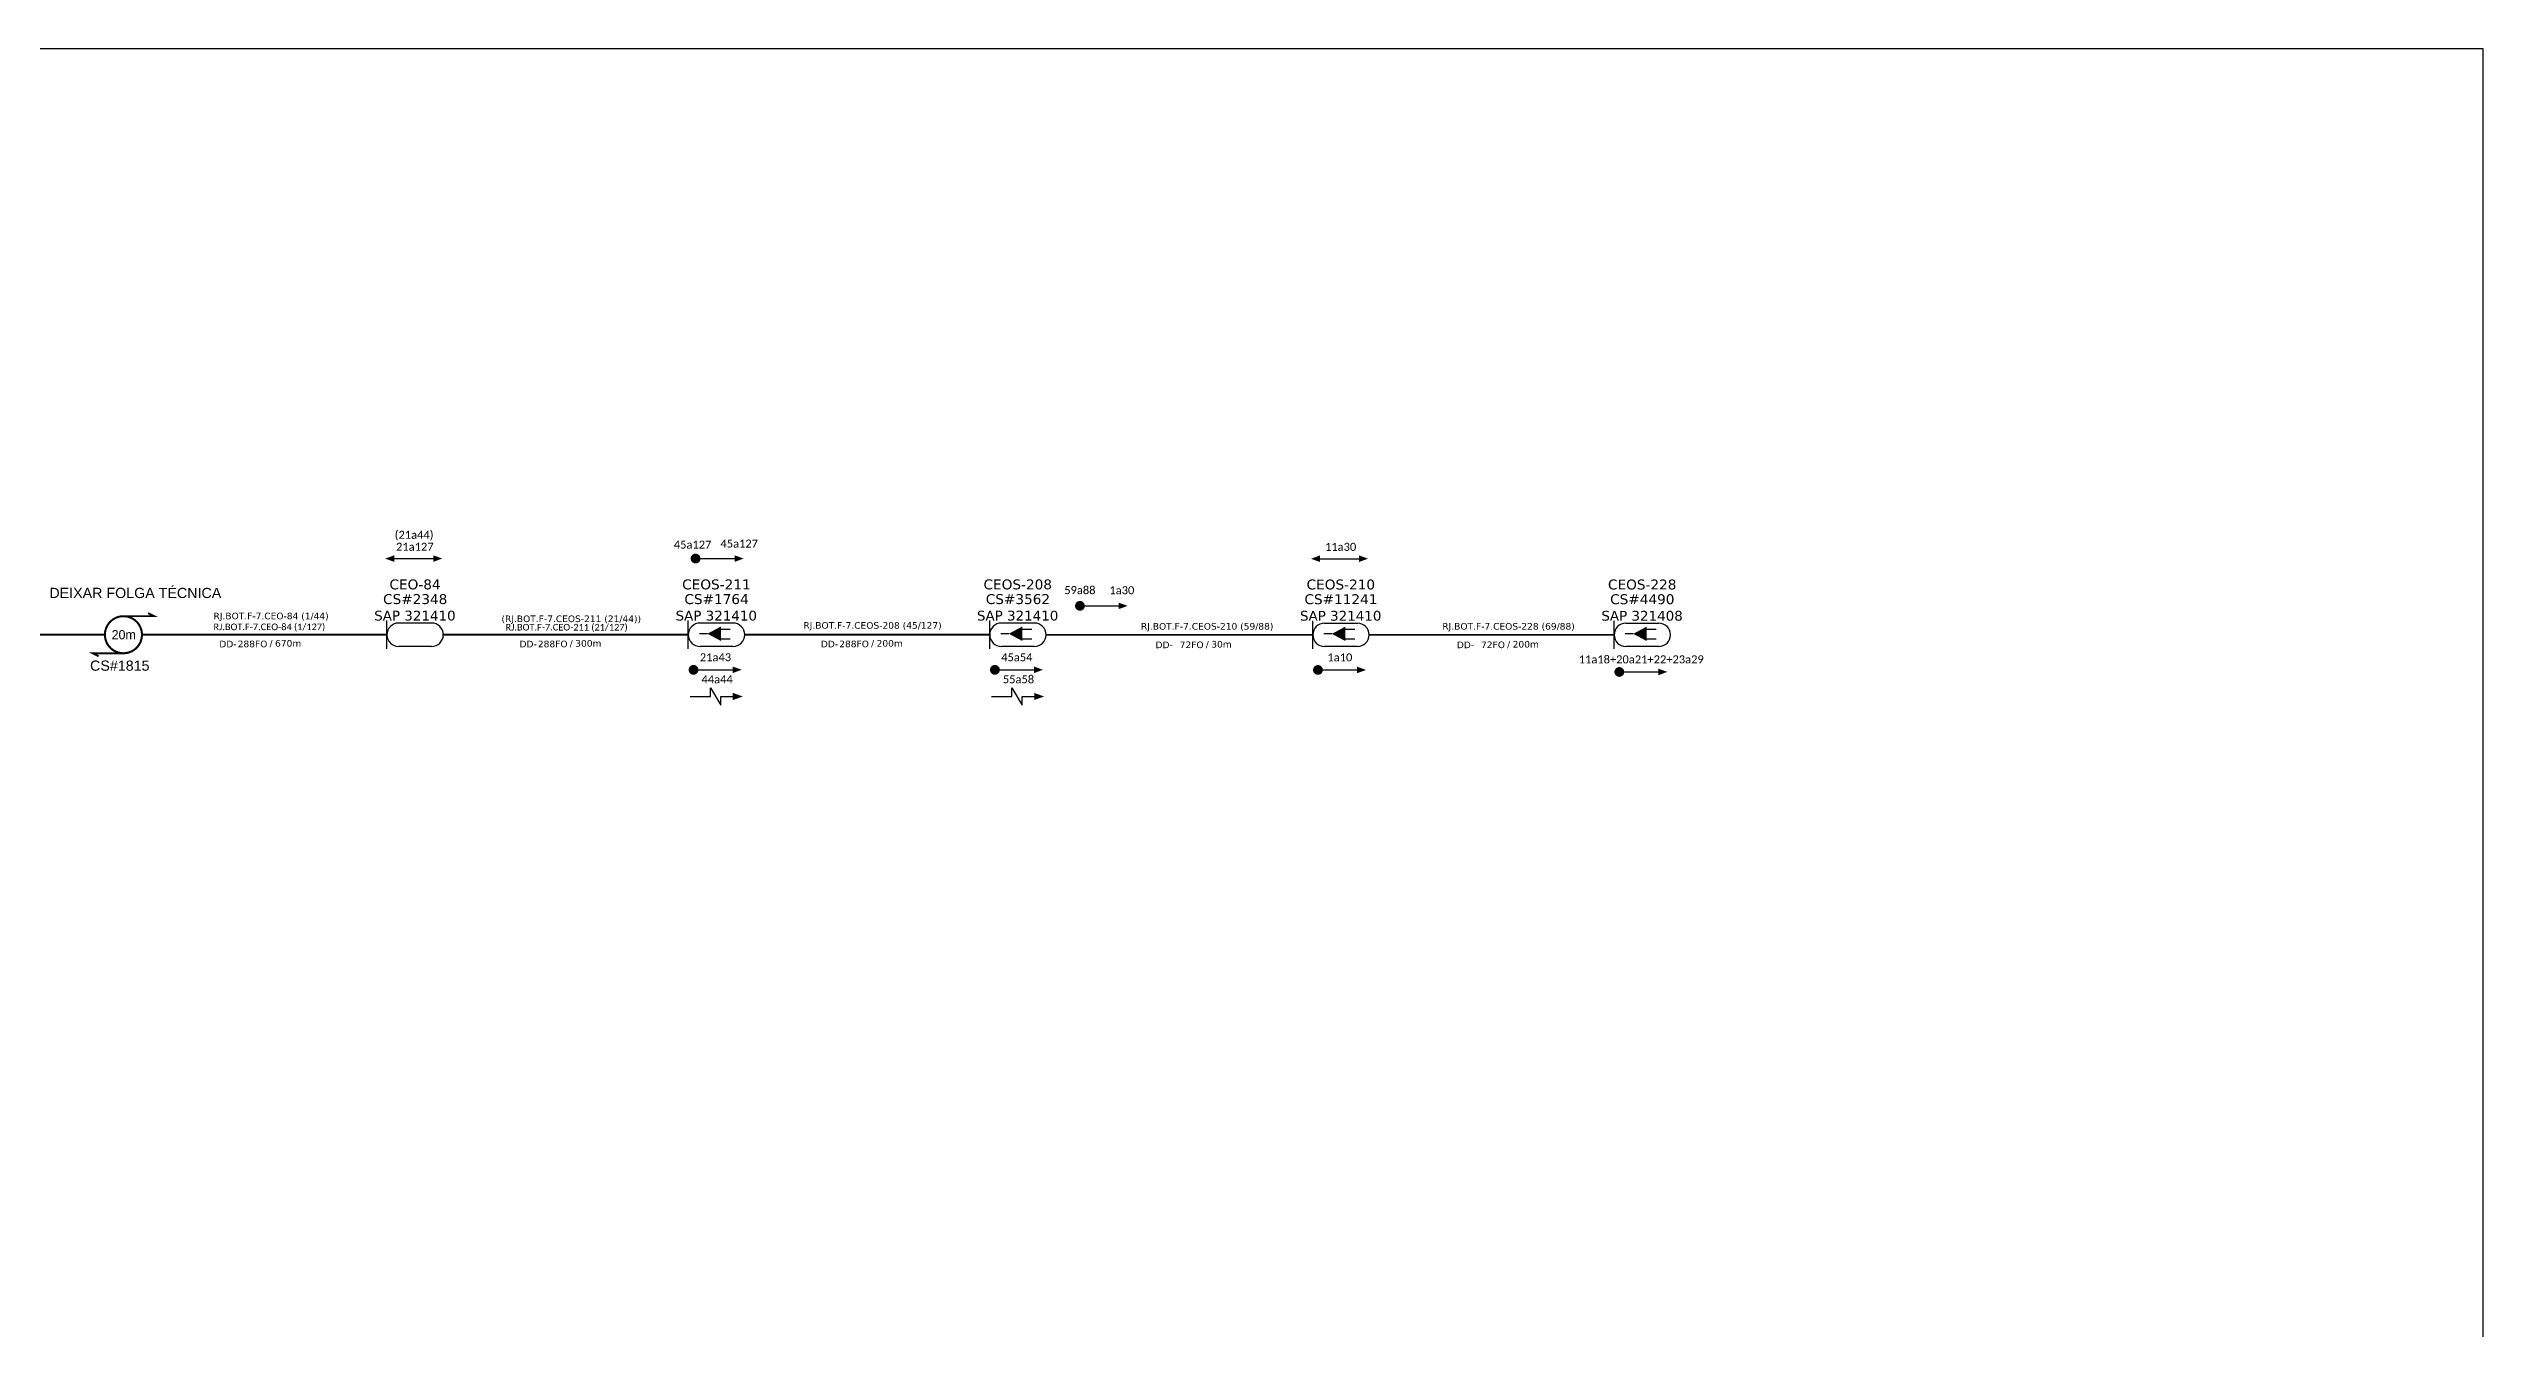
# Model space of a CAD drawing. Header units: metres. Extents: x -1286 to 434, y -500 to 94.
# Drawn here: x -941.9 to -445.1, y -166.9 to 94.2 of the extents above; entities that cross this region are included whole.
import ezdxf
from ezdxf.enums import TextEntityAlignment as Align

# ---------------------------------------------------------------- set-up
doc = ezdxf.new("R2010")
doc.units = ezdxf.units.M
for name, color, linetype in [('20.4-CEOS', 1, 'Continuous'), ('20.5-CABO AÉREO', 1, 'Continuous'), ('CEO', 1, 'Continuous'), ('SETA', 7, 'Continuous')]:
    doc.layers.add(name, color=color, linetype=linetype)
doc.layers.add('40.1-ETIQUETAS', color=1, linetype='Continuous', lineweight=20)
doc.styles.add('ARIAL', font='arial.ttf')
doc.styles.add('siredit', font='verdana.ttf')

# ---------------------------------------------------------------- blocks, each defined once
blk = doc.blocks.new('ETIQUETA_RS5F')
at = {"layer": '40.1-ETIQUETAS', "color": 0, "style": 'siredit'}
blk.add_text('/', height=1.5, dxfattribs=at).set_placement((1.58, -1.95), align=Align.MIDDLE_RIGHT)
for tag, p in [('ETIQUETA_R_SECUNDARIA', (1.21, 2.1)), ('ETIQUETA_R_PRIMARIA', (1.21, 4.1)), ('F_ATIVAS/F_MORTAS', (1.14, -4.24))]:
    blk.add_attdef(tag, text='', height=1.5, dxfattribs=at).set_placement(p, align=Align.MIDDLE_CENTER)
for tag, p in [('TIPO_CABO', (-6.58, -2.12)), ('CAP_CABO', (0.4, -2.09))]:
    blk.add_attdef(tag, text='', height=1.5, dxfattribs=at).set_placement(p, align=Align.MIDDLE_RIGHT)
blk.add_attdef('METROS', text='', height=1.5, dxfattribs=at).set_placement((2.14, -1.95), align=Align.MIDDLE_LEFT)
for tag, p in [('FUSÃO_1', (0.85, -8.39)), ('FUSÃO_2', (0.85, -10.6)), ('FUSÃO_3', (0.85, -12.93)), ('FUSÃO_4', (0.85, -15.14)), ('FUSÃO_5', (0.85, -17.16))]:
    blk.add_attdef(tag, text='', height=1.5, dxfattribs=at).set_placement(p, align=Align.CENTER)

msp = doc.modelspace()

# ---------------------------------------------------------------- linework, layer by layer
msp.add_lwpolyline([(-1286.07, -499.81), (-445.07, -499.81), (-445.07, 94.19), (-1286.07, 94.19)], close=True)
at = {"color": 7}
for points in [[(-871.39, -9.85), (-863.41, -9.85)], [(-809.89, -9.85), (-801.91, -9.85)], [(-682.47, -9.88), (-674.49, -9.88)], [(-810.31, -32.55), (-802.33, -32.55)], [(-748.81, -32.55), (-740.83, -32.55)], [(-682.88, -32.58), (-674.9, -32.58)], [(-621.38, -32.98), (-613.4, -32.98)], [(-806.84, -38.01), (-806.84, -36.24), (-804.72, -39.77), (-804.72, -38.01)], [(-745.34, -38.01), (-745.34, -36.24), (-743.22, -39.77), (-743.22, -38.01)]]:
    msp.add_lwpolyline(points, dxfattribs=at)
for points, const_width in [([(-810.39, -9.86, 1), (-809.39, -9.85, 1)], 1), ([(-731.96, -19.5, 1), (-730.96, -19.51, 1)], 1), ([(-926.65, -21.61, 1.000012), (-926.65, -29.17, 0.999978)], 0.42), ([(-810.81, -32.55, 1), (-809.81, -32.55, 1)], 1), ([(-749.31, -32.55, 1), (-748.31, -32.55, 1)], 1), ([(-683.38, -32.58, 1), (-682.38, -32.57, 1)], 1), ([(-621.88, -32.99, 1), (-620.88, -32.98, 1)], 1)]:
    msp.add_lwpolyline(points, format="xyb", close=True, dxfattribs=dict(at, const_width=const_width))
at = {"color": 7, "const_width": 0.394}
for points in [[(-926.65, -21.61), (-920.35, -21.61), (-921.61, -20.98)], [(-926.65, -29.17), (-932.95, -29.17), (-931.69, -29.8)]]:
    msp.add_lwpolyline(points, dxfattribs=at)
at = {"layer": '20.4-CEOS', "color": 7}
for p, q in [((-870.48, -22.99), (-863.76, -22.99)), ((-808.98, -22.99), (-802.26, -22.99)), ((-747.48, -22.99), (-740.76, -22.99)), ((-681.55, -23.02), (-674.84, -23.02)), ((-863.76, -27.78), (-870.48, -27.78)), ((-802.26, -27.78), (-808.98, -27.78)), ((-740.76, -27.78), (-747.48, -27.78)), ((-674.84, -27.8), (-681.55, -27.8))]:
    msp.add_line(p, q, dxfattribs=at)
at = {"layer": '20.4-CEOS', "color": 5}
for p, q in [((-620.05, -23.02), (-613.34, -23.02)), ((-613.34, -27.8), (-620.05, -27.8))]:
    msp.add_line(p, q, dxfattribs=at)
at = {"layer": '20.4-CEOS', "color": 7}
for points in [[(-872.87, -28.27), (-872.87, -22.5)], [(-811.37, -28.27), (-811.37, -22.5)], [(-804.83, -24.24), (-802.8, -24.24)], [(-749.87, -28.27), (-749.87, -22.5)], [(-743.33, -24.24), (-741.3, -24.24)], [(-683.94, -28.3), (-683.94, -22.53)], [(-677.41, -24.26), (-675.37, -24.26)], [(-807.48, -25.19), (-809.1, -25.19)], [(-804.83, -26.23), (-802.8, -26.23)], [(-745.98, -25.19), (-747.6, -25.19)], [(-743.33, -26.23), (-741.3, -26.23)], [(-680.05, -25.21), (-681.67, -25.21)], [(-677.41, -26.25), (-675.37, -26.25)]]:
    msp.add_lwpolyline(points, dxfattribs=at)
for points in [[(-807.48, -25.19, 0, 2.95, 0), (-804.71, -25.19, 2.95, 2.95, 0)], [(-745.98, -25.19, 0, 2.95, 0), (-743.21, -25.19, 2.95, 2.95, 0)], [(-680.05, -25.21, 0, 2.95, 0), (-677.28, -25.21, 2.95, 2.95, 0)]]:
    msp.add_lwpolyline(points, format="xyseb", dxfattribs=at)
at = {"layer": '20.4-CEOS', "color": 5}
for points in [[(-622.44, -28.3), (-622.44, -22.53)], [(-615.91, -24.26), (-613.87, -24.26)], [(-618.55, -25.21), (-620.17, -25.21)], [(-615.91, -26.25), (-613.87, -26.25)]]:
    msp.add_lwpolyline(points, dxfattribs=at)
msp.add_lwpolyline([(-618.55, -25.21, 0, 2.95, 0), (-615.78, -25.21, 2.95, 2.95, 0)], format="xyseb", dxfattribs=at)
at = {"layer": '20.4-CEOS', "color": 7}
for centre, start, end in [((-870.48, -25.39), 90, 270), ((-863.76, -25.39), 270, 90), ((-808.98, -25.39), 90, 270), ((-802.26, -25.39), 270, 90), ((-747.48, -25.39), 90, 270), ((-740.76, -25.39), 270, 90), ((-681.55, -25.41), 90, 270), ((-674.84, -25.41), 270, 90)]:
    msp.add_arc(centre, 2.39, start, end, dxfattribs=at)
at = {"layer": '20.4-CEOS', "color": 5}
for centre, start, end in [((-620.05, -25.41), 90, 270), ((-613.34, -25.41), 270, 90)]:
    msp.add_arc(centre, 2.39, start, end, dxfattribs=at)
at = {"layer": '20.5-CABO AÉREO', "color": 7, "ltscale": 8, "const_width": 0.4}
for points in [[(-980.43, -25.38), (-930.43, -25.38)], [(-922.87, -25.39), (-872.87, -25.39)], [(-861.37, -25.39), (-811.37, -25.39)], [(-799.87, -25.39), (-749.87, -25.39)], [(-738.37, -25.41), (-683.94, -25.41)]]:
    msp.add_lwpolyline(points, dxfattribs=at)
at = {"layer": '20.5-CABO AÉREO', "color": 5, "ltscale": 8, "const_width": 0.4}
msp.add_lwpolyline([(-672.44, -25.41), (-622.44, -25.41)], dxfattribs=at)
at = {"layer": 'SETA', "color": 7}
for points in [[(-731.46, -19.5), (-722.87, -19.52)], [(-810.99, -38.01), (-806.84, -38.01)], [(-804.72, -38.01), (-801.53, -38.01)], [(-749.49, -38.01), (-745.34, -38.01)], [(-743.22, -38.01), (-740.03, -38.01)]]:
    msp.add_lwpolyline(points, dxfattribs=at)
for points in [[(-871.39, -10.52), (-873.23, -9.86), (-871.4, -9.19)], [(-863.42, -9.19), (-861.58, -9.84), (-863.41, -10.52)], [(-801.92, -9.19), (-800.08, -9.84), (-801.91, -10.52)], [(-682.46, -10.55), (-684.3, -9.89), (-682.47, -9.21)], [(-674.49, -9.21), (-672.65, -9.87), (-674.48, -10.55)], [(-723.56, -18.84), (-721.73, -19.51), (-723.56, -20.17)], [(-802.33, -31.88), (-800.49, -32.54), (-802.32, -33.22)], [(-740.83, -31.88), (-738.99, -32.54), (-740.82, -33.22)], [(-674.9, -31.91), (-673.07, -32.57), (-674.9, -33.24)], [(-613.4, -32.32), (-611.57, -32.97), (-613.4, -33.65)], [(-802.29, -37.26), (-800.27, -37.99), (-802.29, -38.73)], [(-740.79, -37.26), (-738.77, -37.99), (-740.79, -38.73)]]:
    msp.add_solid(points, dxfattribs=at)

# ---------------------------------------------------------------- block references
at = {"layer": '40.1-ETIQUETAS', "color": 7}
ref = msp.add_blockref('ETIQUETA_RS5F', (-897.64, -25.39), dxfattribs=dict(at, xscale=0.9000000000000057, yscale=0.9000000000000057, zscale=0.9000000000000057))
ref.add_attrib('ETIQUETA_R_SECUNDARIA', 'RJ.BOT.F-7.CEO-84 (1/44)', dxfattribs={"color": 0, "height": 1.35, "style": 'siredit'}).set_placement((-896.52, -21.57), align=Align.MIDDLE_CENTER)
ref.add_attrib('TIPO_CABO', 'DD-', dxfattribs={"color": 0, "height": 1.35, "style": 'siredit'}).set_placement((-903.56, -27.29), align=Align.MIDDLE_RIGHT)
ref.add_attrib('CAP_CABO', '288FO', dxfattribs={"color": 0, "height": 1.35, "style": 'siredit'}).set_placement((-897.28, -27.27), align=Align.MIDDLE_RIGHT)
ref.add_attrib('METROS', '670m', dxfattribs={"color": 0, "height": 1.35, "style": 'siredit'}).set_placement((-895.71, -27.15), align=Align.MIDDLE_LEFT)
ref = msp.add_blockref('ETIQUETA_RS5F', (-836.38, -25.39), dxfattribs=dict(at, xscale=0.9000000000000057, yscale=0.9000000000000057, zscale=0.9000000000000057))
ref.add_attrib('ETIQUETA_R_SECUNDARIA', '(RJ.BOT.F-7.CEOS-211 (21/44))', dxfattribs={"color": 0, "height": 1.35, "style": 'siredit'}).set_placement((-835.26, -22.14), align=Align.MIDDLE_CENTER)
ref.add_attrib('TIPO_CABO', 'DD-', dxfattribs={"color": 0, "height": 1.35, "style": 'siredit'}).set_placement((-842.3, -27.29), align=Align.MIDDLE_RIGHT)
ref.add_attrib('CAP_CABO', '288FO', dxfattribs={"color": 0, "height": 1.35, "style": 'siredit'}).set_placement((-836.02, -27.27), align=Align.MIDDLE_RIGHT)
ref.add_attrib('METROS', '300m', dxfattribs={"color": 0, "height": 1.35, "style": 'siredit'}).set_placement((-834.45, -27.15), align=Align.MIDDLE_LEFT)
ref = msp.add_blockref('ETIQUETA_RS5F', (-774.88, -25.39), dxfattribs=dict(at, xscale=0.9000000000000057, yscale=0.9000000000000057, zscale=0.9000000000000057))
ref.add_attrib('ETIQUETA_R_SECUNDARIA', 'RJ.BOT.F-7.CEOS-208 (45/127)', dxfattribs={"color": 0, "height": 1.35, "style": 'siredit'}).set_placement((-773.78, -23.49), align=Align.MIDDLE_CENTER)
ref.add_attrib('TIPO_CABO', 'DD-', dxfattribs={"color": 0, "height": 1.35, "style": 'siredit'}).set_placement((-780.8, -27.29), align=Align.MIDDLE_RIGHT)
ref.add_attrib('CAP_CABO', '288FO', dxfattribs={"color": 0, "height": 1.35, "style": 'siredit'}).set_placement((-774.52, -27.27), align=Align.MIDDLE_RIGHT)
ref.add_attrib('METROS', '200m', dxfattribs={"color": 0, "height": 1.35, "style": 'siredit'}).set_placement((-772.95, -27.15), align=Align.MIDDLE_LEFT)
ref = msp.add_blockref('ETIQUETA_RS5F', (-706.58, -25.57), dxfattribs=dict(at, xscale=0.9000000000000057, yscale=0.9000000000000057, zscale=0.9000000000000057))
ref.add_attrib('ETIQUETA_R_SECUNDARIA', 'RJ.BOT.F-7.CEOS-210 (59/88)', dxfattribs={"color": 0, "height": 1.35, "style": 'siredit'}).set_placement((-705.49, -23.68), align=Align.MIDDLE_CENTER)
ref.add_attrib('TIPO_CABO', 'DD-', dxfattribs={"color": 0, "height": 1.35, "style": 'siredit'}).set_placement((-712.51, -27.47), align=Align.MIDDLE_RIGHT)
ref.add_attrib('CAP_CABO', '72FO', dxfattribs={"color": 0, "height": 1.35, "style": 'siredit'}).set_placement((-706.22, -27.45), align=Align.MIDDLE_RIGHT)
ref.add_attrib('METROS', '30m', dxfattribs={"color": 0, "height": 1.35, "style": 'siredit'}).set_placement((-704.65, -27.33), align=Align.MIDDLE_LEFT)

# ---------------------------------------------------------------- texts
at = {"color": 7, "style": 'ARIAL'}
for s, height, p in [('DEIXAR FOLGA TÉCNICA', 2.0835, (-941.77, -17.9)), ('CS#1815', 2.083, (-933.46, -32.74))]:
    msp.add_text(s, height=height, rotation=359.9867, dxfattribs=at).set_placement(p)
at = {"color": 7}
msp.add_text('20m', height=1.89, dxfattribs=at).set_placement((-929.05, -26.33))
at = {"layer": '20.4-CEOS', "color": 7, "style": 'siredit'}
for s, height, p in [('CS#2348', 2.028, (-867.11, -18.12)), ('CS#1764', 2.028, (-805.61, -18.12)), ('CS#3562', 2.028, (-744.11, -18.12)), ('CS#11241', 2.028, (-678.19, -18.14)), ('SAP 321410', 2, (-867.17, -21.49)), ('SAP 321410', 2, (-805.67, -21.49)), ('SAP 321410', 2, (-744.17, -21.49)), ('SAP 321410', 2, (-678.24, -21.52))]:
    msp.add_text(s, height=height, dxfattribs=at).set_placement(p, align=Align.MIDDLE_CENTER)
at = {"layer": '20.4-CEOS', "color": 5, "style": 'siredit'}
for s, height, p in [('CS#4490', 2.028, (-616.69, -18.14)), ('SAP 321408', 2, (-616.74, -21.52))]:
    msp.add_text(s, height=height, dxfattribs=at).set_placement(p, align=Align.MIDDLE_CENTER)
at = {"layer": '40.1-ETIQUETAS', "color": 5, "style": 'siredit'}
msp.add_text('RJ.BOT.F-7.CEOS-228 (69/88)', height=1.35, dxfattribs=at).set_placement((-643.99, -23.68), align=Align.MIDDLE_CENTER)
at = {"layer": '40.1-ETIQUETAS', "color": 7, "style": 'siredit'}
for s, p in [('DD-', (-651.01, -27.47)), ('72FO', (-644.72, -27.45)), ('/', (-643.66, -27.33))]:
    msp.add_text(s, height=1.35, dxfattribs=at).set_placement(p, align=Align.MIDDLE_RIGHT)
msp.add_text('200m', height=1.35, dxfattribs=at).set_placement((-643.15, -27.33), align=Align.MIDDLE_LEFT)
at = {"layer": '40.1-ETIQUETAS', "color": 7, "width": 27.8947, "attachment_point": 5}
for s, insert, char_height, style in [('{\\fCalibri|b0|i0|c0|p34;(21a44)}', (-867.33, -5.18), 1.633, 'ARIAL'), ('{\\fCalibri|b0|i0|c0|p34;21a127}', (-867.19, -7.45), 1.633, 'ARIAL'), ('{\\fCalibri|b0|i0|c0|p34;45a127}', (-810.5, -7.01), 1.633, 'ARIAL'), ('{\\fCalibri|b0|i0|c0|p34;45a127}', (-800.99, -6.8), 1.633, 'ARIAL'), ('{\\fCalibri|b0|i0|c0|p34;11a30}', (-678.26, -7.47), 1.633, 'ARIAL'), ('{\\fCalibri|b0|i0|c0|p34;RJ.BOT.F-7.CEO-84 (1/127)}', (-896.88, -23.93), 1.35, 'siredit'), ('{\\fCalibri|b0|i0|c0|p34;RJ.BOT.F-7.CEO-211 (21/127)}', (-836.21, -24), 1.35, 'siredit'), ('{\\fCalibri|b0|i0|c0|p34;21a43}', (-805.83, -30), 1.633, 'ARIAL'), ('{\\fCalibri|b0|i0|c0|p34;45a54}', (-744.33, -30), 1.633, 'ARIAL'), ('{\\fCalibri|b0|i0|c0|p34;1a10}', (-678.41, -30.02), 1.633, 'ARIAL'), ('{\\fCalibri|b0|i0|c0|p34;11a18+20a21+\\C1;22\\C7;+23a29}', (-616.91, -30.43), 1.633, 'ARIAL'), ('{\\fCalibri|b0|i0|c0|p34;44a44}', (-805.49, -34.49), 1.633, 'ARIAL'), ('{\\fCalibri|b0|i0|c0|p34;55a58}', (-743.99, -34.49), 1.633, 'ARIAL')]:
    msp.add_mtext(s, dxfattribs=dict(at, insert=insert, char_height=char_height, style=style))
at = {"layer": '40.1-ETIQUETAS', "color": 7, "char_height": 1.633, "width": 27.8947, "attachment_point": 5, "rotation": 359.9475, "style": 'ARIAL'}
for s, insert in [('{\\fCalibri|b0|i0|c0|p34;\\C0;59a88}', (-731.46, -16.3)), ('{\\fCalibri|b0|i0|c0|p34;\\C0;1a30}', (-722.9, -16.32))]:
    msp.add_mtext(s, dxfattribs=dict(at, insert=insert))
at = {"layer": 'CEO', "color": 7, "style": 'siredit'}
for s, p in [('CEO-84', (-867.14, -15.12)), ('CEOS-211', (-805.64, -15.12)), ('CEOS-208', (-744.14, -15.12)), ('CEOS-210', (-678.21, -15.14))]:
    msp.add_text(s, height=2.028, dxfattribs=at).set_placement(p, align=Align.MIDDLE_CENTER)
at = {"layer": 'CEO', "color": 5, "style": 'siredit'}
msp.add_text('CEOS-228', height=2.028, dxfattribs=at).set_placement((-616.71, -15.14), align=Align.MIDDLE_CENTER)

doc.saveas('drawing.dxf')
